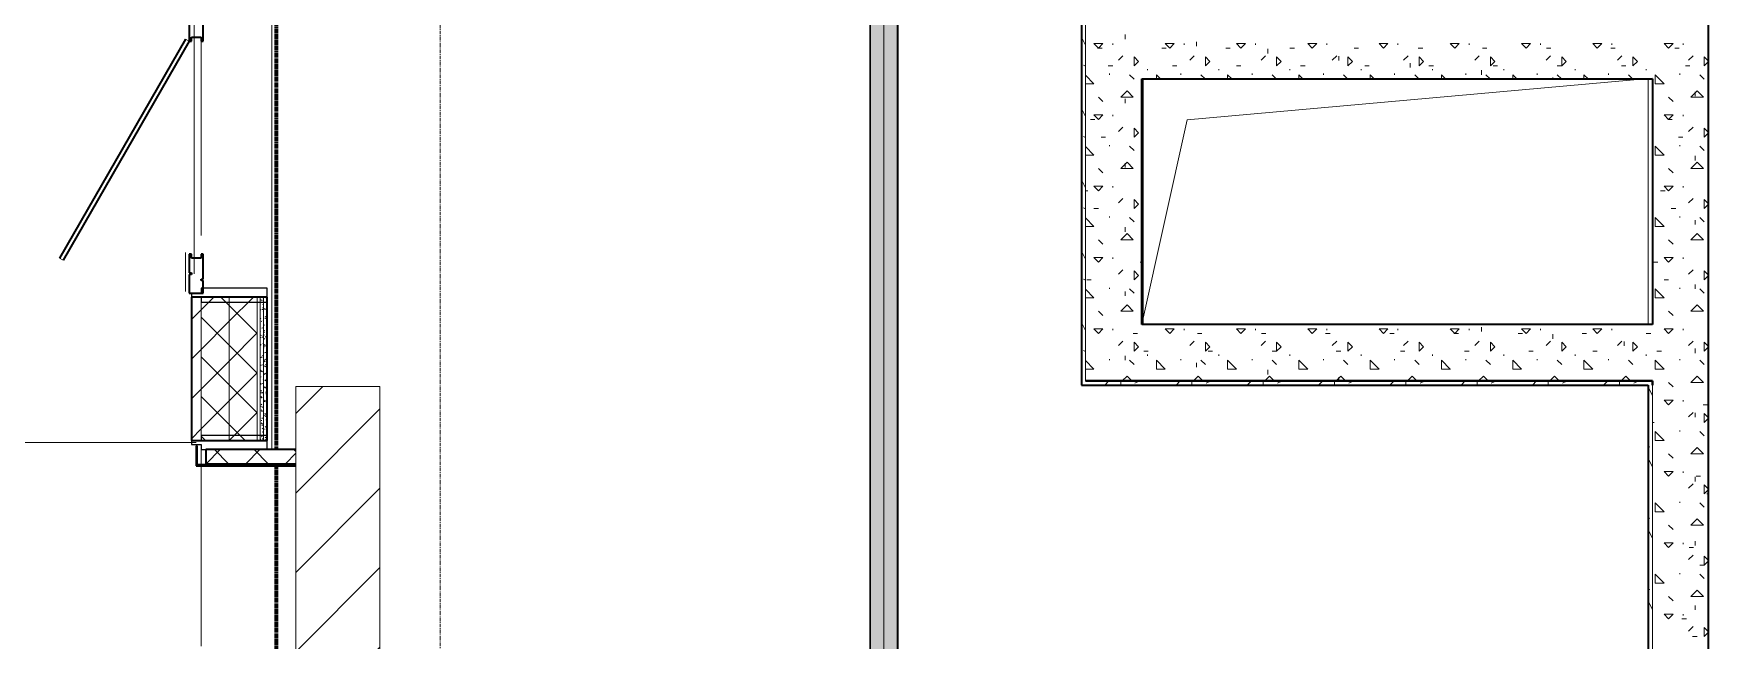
# Model space of a CAD drawing. Header units: millimetres. Extents: x -4948 to 42228, y -4856 to 69378.
# Drawn here: x -1716 to 4254, y 11988 to 14149 of the extents above; entities that cross this region are included whole.
import ezdxf

# ---------------------------------------------------------------- set-up
doc = ezdxf.new("R2010")
doc.units = ezdxf.units.MM
for name, pattern in [('Линия сетки', [22.225, 12.7, -3.175, 3.175, -3.175]), ('ххх_Штрих_ш2п1', [3, 2, -1]), ('Штрих', [6.35, 3.175, -3.175]), ('Штрих 2 х 1 мм', [3, 2, -1]), ('Штрих 3 х 1_5 мм', [4.5, 3, -1.5])]:
    doc.linetypes.add(name, pattern=pattern)
for name, color, linetype, lineweight in [('A-AREA', 32, 'Continuous', 9), ('A-DETL', 90, 'Continuous', 9), ('A-DETL-THIN', 151, 'Continuous', 13), ('A-DOOR', 31, 'Continuous', 13), ('A-FLOR', 192, 'Continuous', 13), ('A-GLAZ-CURT', 52, 'Continuous', 9), ('A-GLAZ-CURT-HDLN', 51, 'Штрих', 9), ('A-GLAZ-CWMG', 51, 'Continuous', 9), ('A-WALL', 113, 'Continuous', 13), ('A-WALL-PATT', 111, 'Continuous', 13), ('E-CABL-TRAY', 211, 'Continuous', 9), ('E-CABL-TRAY-CNTR', 211, 'Continuous', 9), ('I-WALL', 2, 'Continuous', 13), ('S-GRID', 1, 'Continuous', 30)]:
    doc.layers.add(name, color=color, linetype=linetype, lineweight=lineweight)

# ---------------------------------------------------------------- blocks, each defined once
blk = doc.blocks.new('27ELB-RD-AR-0000-BIM_rvt-1-1 этаж отм_ _0_000 лотки')
at = {"layer": 'A-DOOR', "lineweight": 9}
h = blk.add_hatch(dxfattribs=at)
h.set_pattern_fill('FP_5', color=252, angle=-90, style=0, pattern_type=2)
h.set_pattern_definition([(45, (-0.0003, -0.0002), (-141.4214, 141.4214), [])])
h.paths.add_polyline_path([(-781.1, 8892.1), (-481.1, 8892.1), (-481.1, 12892.1), (-781.1, 12892.1), (-781.1, 9616.6)], flags=0)
at = {"layer": 'A-AREA', "color": 252, "linetype": 'Штрих 3 х 1_5 мм', "lineweight": 70}
for p, q in [((-851, 15787.1), (-851, 12667.1)), ((-851, 12617.1), (-851, 12613.1)), ((-851, 12609.1), (-851, 9175.1))]:
    blk.add_line(p, q, dxfattribs=at)
at = {"layer": 'A-DETL', "color": 252}
for p, q in [((2396, 13841.4), (4053.9, 13989.1)), ((2233.9, 13114.1), (2396, 13841.4))]:
    blk.add_line(p, q, dxfattribs=at)
at = {"layer": 'A-DETL', "color": 252, "linetype": 'ххх_Штрих_ш2п1'}
blk.add_line((-1136.3, 12692.1), (-2636.3, 12692.1), dxfattribs=at)
at = {"layer": 'A-DETL-THIN', "color": 252, "lineweight": 9}
blk.add_line((-1143.8, 14193.1), (-1143.8, 13293.1), dxfattribs=at)
at = {"layer": 'A-DOOR', "color": 252, "lineweight": 9}
for p, q in [((-781.1, 8892.1), (-781.1, 12892.1)), ((-481.1, 12892.1), (-781.1, 12892.1)), ((-481.1, 12892.1), (-481.1, 8892.1))]:
    blk.add_line(p, q, dxfattribs=at)
at = {"layer": 'A-FLOR', "color": 252, "lineweight": 9}
for p, q in [((-866.3, 15787.1), (-866.3, 12667.1)), ((-1118.2, 12613.1), (-1118.2, 12667.1)), ((-1118.2, 11967.1), (-1118.2, 12609.2))]:
    blk.add_line(p, q, dxfattribs=at)
at = {"layer": 'A-GLAZ-CURT', "color": 252, "lineweight": 35}
for p, q in [((-1110.7, 14121.1), (-1110.7, 14210.1)), ((-1160.7, 14188.1), (-1160.7, 14121.1)), ((-1173.7, 14128.6), (-1623.7, 13349.2)), ((-1160.7, 14121.1), (-1610.7, 13341.7)), ((-1160.7, 14121.1), (-1153.2, 14121.1)), ((-1153.2, 14121.1), (-1153.2, 14135.1)), ((-1153.2, 14135.1), (-1118.2, 14135.1)), ((-1118.2, 14135.1), (-1118.2, 14121.1)), ((-1118.2, 14121.1), (-1110.7, 14121.1)), ((-1153.2, 13363.1), (-1160.7, 13363.1)), ((-1160.7, 13363.1), (-1160.7, 13296.1)), ((-1153.2, 13349.1), (-1153.2, 13363.1)), ((-1118.2, 13349.1), (-1153.2, 13349.1)), ((-1110.7, 13363.1), (-1118.2, 13363.1)), ((-1118.2, 13363.1), (-1118.2, 13349.1)), ((-1110.7, 13274.1), (-1110.7, 13363.1)), ((-1160.7, 13296.1), (-1152.7, 13296.1)), ((-1160.7, 13291.1), (-1160.7, 13224.1)), ((-1152.7, 13291.1), (-1160.7, 13291.1)), ((-1152.7, 13296.1), (-1152.7, 13291.1)), ((-1118.7, 13269.1), (-1118.7, 13274.1)), ((-1118.7, 13274.1), (-1110.7, 13274.1)), ((-1110.7, 13269.1), (-1118.7, 13269.1)), ((-1110.7, 13224.1), (-1110.7, 13269.1)), ((-1160.7, 13224.1), (-1110.7, 13224.1))]:
    blk.add_line(p, q, dxfattribs=at)
at = {"layer": 'A-GLAZ-CURT', "color": 252}
for p, q in [((-1173.7, 14128.6), (-1160.7, 14121.1)), ((-1610.7, 13341.7), (-1623.7, 13349.2)), ((-1174.6, 13369.1), (-1174.6, 13240.1)), ((-1174.6, 13240.1), (-1174.6, 13369.1)), ((-1174.6, 13230.1), (-1174.6, 13249.1)), ((-1174.6, 13249.1), (-1174.6, 13230.1))]:
    blk.add_line(p, q, dxfattribs=at)
at = {"layer": 'A-GLAZ-CURT-HDLN', "color": 252, "linetype": 'Штрих 2 х 1 мм'}
blk.add_line((-1118.2, 13429.7), (-1118.2, 14121.1), dxfattribs=at)
at = {"layer": 'A-GLAZ-CWMG', "color": 252, "lineweight": 25, "extrusion": (0, 0, -1)}
for p, q in [((-1118.2, 13224.1), (-1153.2, 13224.1)), ((-1153.2, 13224.1), (-1153.2, 13210.1)), ((-1153.2, 13210.1), (-1118.2, 13210.1)), ((-883.2, 13242.1), (-1118.2, 13242.1)), ((-1118.2, 13242.1), (-1118.2, 13224.1)), ((-1118.2, 13210.1), (-1118.2, 13192.1)), ((-883.2, 13192.1), (-883.2, 13242.1)), ((-1118.2, 13192.1), (-883.2, 13192.1)), ((-883.2, 12717.1), (-1118.2, 12717.1)), ((-1118.2, 12717.1), (-1118.2, 12699.1)), ((-883.2, 12667.1), (-883.2, 12717.1)), ((-1118.2, 12699.1), (-1153.2, 12699.1)), ((-1153.2, 12699.1), (-1153.2, 12685.1)), ((-1153.2, 12685.1), (-1118.2, 12685.1)), ((-1118.2, 12685.1), (-1118.2, 12667.1)), ((-1118.2, 12667.1), (-883.2, 12667.1))]:
    blk.add_line(p, q, dxfattribs=at)
at = {"layer": 'A-WALL', "color": 252, "lineweight": 9}
for p, q in [((2033.9, 14632.1), (2033.9, 12912.1)), ((2033.9, 12912.1), (2033.9, 14632.1)), ((-1118.2, 12699.1), (-1118.2, 13210.1)), ((-1018.2, 12699.1), (-1018.2, 13210.1)), ((-918.2, 12699.1), (-918.2, 13210.1)), ((-908.2, 12699.1), (-908.2, 13210.1)), ((-895.7, 12699.1), (-895.7, 13210.1)), ((4053.9, 12897.1), (4053.9, 8592.1)), ((4053.9, 8592.1), (4053.9, 12897.1))]:
    blk.add_line(p, q, dxfattribs=at)
at = {"layer": 'A-WALL', "color": 252, "lineweight": 35}
for p, q in [((-1153.2, 13210.1), (-1153.2, 12699.1)), ((-883.2, 13210.1), (-1153.2, 13210.1)), ((-883.2, 12699.1), (-883.2, 13210.1)), ((-1153.2, 12699.1), (-883.2, 12699.1)), ((-1132.3, 12680.1), (-1136.3, 12680.1)), ((-1136.3, 12680.1), (-1136.3, 12609.1)), ((-1132.3, 12613.1), (-1132.3, 12680.1)), ((-781.1, 12667.1), (-1101.3, 12667.1)), ((-1101.3, 12667.1), (-1101.3, 12617.1)), ((-1136.3, 12609.1), (-1132.3, 12609.1)), ((-781.1, 12613.1), (-1132.3, 12613.1)), ((-1132.3, 12609.1), (-781.1, 12609.1)), ((-1101.3, 12617.1), (-781.1, 12617.1))]:
    blk.add_line(p, q, dxfattribs=at)
at = {"layer": 'A-WALL-PATT', "color": 252, "linetype": 'Continuous', "lineweight": 9}
for p, q in [((2032, 14109.7), (2018.9, 14136)), ((2079.6, 14097), (2063.7, 14112.9)), ((2063.7, 14112.9), (2095.5, 14112.9)), ((2076.4, 14097), (2092.3, 14097)), ((2079.6, 14097), (2095.5, 14112.9)), ((2131.2, 14108.9), (2131.2, 14112.9)), ((2174.9, 14128.8), (2174.9, 14144.6)), ((2305.1, 14097), (2320.9, 14097)), ((2333.6, 14097), (2317.7, 14112.9)), ((2317.8, 14112.9), (2349.5, 14112.9)), ((2333.6, 14097), (2349.5, 14112.9)), ((2385.2, 14108.9), (2385.2, 14112.9)), ((2428.9, 14103.4), (2428.9, 14119.2)), ((2533.7, 14097), (2549.5, 14097)), ((2587.6, 14097), (2571.7, 14112.9)), ((2571.8, 14112.9), (2603.5, 14112.9)), ((2587.6, 14097), (2603.5, 14112.9)), ((2639.2, 14108.9), (2639.2, 14112.9)), ((2682.9, 14078), (2682.9, 14093.8)), ((2762.2, 14097), (2778.1, 14097)), ((2841.6, 14097), (2825.7, 14112.9)), ((2825.8, 14112.9), (2857.5, 14112.9)), ((2841.6, 14097), (2857.5, 14112.9)), ((2893.2, 14108.9), (2893.2, 14112.9)), ((2990.8, 14097), (3006.7, 14097)), ((3095.6, 14097), (3079.7, 14112.9)), ((3079.8, 14112.9), (3111.5, 14112.9)), ((3095.6, 14097), (3111.5, 14112.9)), ((3147.2, 14108.9), (3147.2, 14112.9)), ((3219.4, 14097), (3235.3, 14097)), ((3349.6, 14097), (3333.7, 14112.9)), ((3333.8, 14112.9), (3365.5, 14112.9)), ((3349.6, 14097), (3365.5, 14112.9)), ((3401.2, 14108.9), (3401.2, 14112.9)), ((3448.1, 14097), (3463.9, 14097)), ((3603.6, 14097), (3587.7, 14112.9)), ((3587.8, 14112.9), (3619.5, 14112.9)), ((3603.6, 14097), (3619.5, 14112.9)), ((3655.2, 14108.9), (3655.2, 14112.9)), ((3676.7, 14097), (3692.5, 14097)), ((3857.6, 14097), (3841.7, 14112.9)), ((3841.8, 14112.9), (3873.5, 14112.9)), ((3857.6, 14097), (3873.5, 14112.9)), ((3905.2, 14097), (3921.1, 14097)), ((3909.2, 14108.9), (3909.2, 14112.9)), ((4111.6, 14097), (4095.7, 14112.9)), ((4095.8, 14112.9), (4127.5, 14112.9)), ((4111.6, 14097), (4127.5, 14112.9)), ((4133.9, 14097), (4149.7, 14097)), ((4163.2, 14108.9), (4163.2, 14112.9)), ((2033.9, 14032.5), (2026, 14036.4)), ((2114.6, 14033.5), (2130.4, 14033.5)), ((2151.1, 14053.3), (2166.9, 14069.2)), ((2222.5, 14049.4), (2206.6, 14065.3)), ((2206.6, 14033.5), (2206.6, 14065.2)), ((2206.6, 14033.5), (2222.5, 14049.4)), ((2343.2, 14033.5), (2359, 14033.5)), ((2405.1, 14053.3), (2420.9, 14069.2)), ((2476.5, 14049.4), (2460.6, 14065.3)), ((2460.6, 14033.5), (2460.6, 14065.2)), ((2460.6, 14033.5), (2476.5, 14049.4)), ((2571.8, 14033.5), (2587.6, 14033.5)), ((2659.1, 14053.3), (2674.9, 14069.2)), ((2730.5, 14049.4), (2714.6, 14065.3)), ((2714.6, 14033.5), (2714.6, 14065.2)), ((2714.6, 14033.5), (2730.5, 14049.4)), ((2800.3, 14033.5), (2816.2, 14033.5)), ((2913.1, 14053.3), (2928.9, 14069.2)), ((2936.9, 14052.5), (2936.9, 14068.4)), ((2984.5, 14049.4), (2968.6, 14065.3)), ((2968.6, 14033.5), (2968.6, 14065.2)), ((2968.6, 14033.5), (2984.5, 14049.4)), ((3028.9, 14033.5), (3044.8, 14033.5)), ((3167.1, 14053.3), (3182.9, 14069.2)), ((3190.9, 14027.1), (3190.9, 14043)), ((3238.5, 14049.4), (3222.6, 14065.3)), ((3222.6, 14033.5), (3222.6, 14065.2)), ((3222.6, 14033.5), (3238.5, 14049.4)), ((3257.6, 14033.5), (3273.4, 14033.5)), ((3421.1, 14053.3), (3436.9, 14069.2)), ((3492.5, 14049.4), (3476.6, 14065.3)), ((3476.6, 14033.5), (3476.6, 14065.2)), ((3476.6, 14033.5), (3492.5, 14049.4)), ((3486.2, 14033.5), (3502, 14033.5)), ((3675.1, 14053.3), (3690.9, 14069.2)), ((3714.8, 14033.5), (3730.6, 14033.5)), ((3746.5, 14049.4), (3730.6, 14065.3)), ((3730.6, 14033.5), (3730.6, 14065.2)), ((3730.6, 14033.5), (3746.5, 14049.4)), ((3929.1, 14053.3), (3944.9, 14069.2)), ((3943.3, 14033.5), (3959.2, 14033.5)), ((4000.5, 14049.4), (3984.6, 14065.3)), ((3984.6, 14033.5), (3984.6, 14065.2)), ((3984.6, 14033.5), (4000.5, 14049.4)), ((4172, 14033.5), (4187.8, 14033.5)), ((4183.1, 14053.3), (4198.9, 14069.2)), ((4253.9, 14050), (4238.6, 14065.3)), ((4238.6, 14033.5), (4238.6, 14065.2)), ((4238.6, 14033.5), (4253.9, 14048.7)), ((2032, 13970), (2033.9, 13970)), ((2063.7, 13970), (2033.9, 13999.9)), ((2033.9, 13970), (2063.7, 13970)), ((2119.3, 14001.8), (2119.3, 14005.7)), ((2206.6, 13985.9), (2190.7, 14001.8)), ((2254.3, 14017.6), (2254.3, 14021.6)), ((2286, 13987.1), (2286, 14001.8)), ((2300.6, 13987.1), (2286, 14001.7)), ((2373.3, 14001.8), (2373.3, 14005.7)), ((2459.4, 13987.1), (2444.7, 14001.8)), ((2508.3, 14017.6), (2508.3, 14021.6)), ((2540, 13987.1), (2540, 14001.8)), ((2554.6, 13987.1), (2540, 14001.7)), ((2627.3, 14001.8), (2627.3, 14005.7)), ((2713.4, 13987.1), (2698.7, 14001.8)), ((2762.2, 14017.6), (2762.2, 14021.6)), ((2794, 13987.1), (2794, 14001.8)), ((2808.6, 13987.1), (2794, 14001.7)), ((2881.3, 14001.8), (2881.3, 14005.7)), ((2967.4, 13987.1), (2952.7, 14001.8)), ((3016.3, 14017.6), (3016.3, 14021.6)), ((3048, 13987.1), (3048, 14001.8)), ((3062.6, 13987.1), (3048, 14001.7)), ((3135.3, 14001.8), (3135.3, 14005.7)), ((3221.4, 13987.1), (3206.7, 14001.8)), ((3270.3, 14017.6), (3270.3, 14021.6)), ((3302, 13987.1), (3302, 14001.8)), ((3316.6, 13987.1), (3302, 14001.7)), ((3389.3, 14001.8), (3389.3, 14005.7)), ((3444.9, 14001.8), (3444.9, 14017.6)), ((3475.4, 13987.1), (3460.7, 14001.8)), ((3524.3, 14017.6), (3524.3, 14021.6)), ((3556, 13987.1), (3556, 14001.8)), ((3570.6, 13987.1), (3556, 14001.7)), ((3643.3, 14001.8), (3643.3, 14005.7)), ((3698.9, 13987.1), (3698.9, 13992.2)), ((3729.4, 13987.1), (3714.7, 14001.8)), ((3778.3, 14017.6), (3778.3, 14021.6)), ((3810, 13987.1), (3810, 14001.8)), ((3824.6, 13987.1), (3810, 14001.7)), ((3897.3, 14001.8), (3897.3, 14005.7)), ((3983.4, 13987.1), (3968.7, 14001.8)), ((4032.2, 14017.6), (4032.2, 14021.6)), ((4064, 13970), (4064, 14001.8)), ((4095.7, 13970), (4064, 14001.7)), ((4064, 13970), (4095.8, 13970)), ((4151.3, 14001.8), (4151.3, 14005.7)), ((4238.6, 13985.9), (4222.7, 14001.8)), ((2095.5, 13906.5), (2079.6, 13922.4)), ((2159, 13922.4), (2181.4, 13944.8)), ((2159, 13922.4), (2203.9, 13922.4)), ((2174.9, 13900.1), (2174.9, 13916)), ((2203.9, 13922.4), (2181.4, 13944.8)), ((4127.5, 13906.5), (4111.6, 13922.4)), ((4191, 13922.4), (4213.4, 13944.8)), ((4191, 13922.4), (4235.9, 13922.4)), ((4206.9, 13925.5), (4206.9, 13941.4)), ((4235.9, 13922.4), (4213.4, 13944.8)), ((2032, 13855.7), (2018.9, 13882)), ((2079.6, 13843), (2063.7, 13858.9)), ((2063.7, 13858.9), (2095.5, 13858.9)), ((2079.6, 13843), (2095.5, 13858.9)), ((2131.2, 13854.9), (2131.2, 13858.9)), ((4111.6, 13843), (4095.7, 13858.9)), ((4095.8, 13858.9), (4127.5, 13858.9)), ((4111.6, 13843), (4127.5, 13858.9)), ((4163.2, 13854.9), (4163.2, 13858.9)), ((2051.1, 13843), (2066.9, 13843)), ((2151.1, 13799.3), (2166.9, 13815.2)), ((2222.5, 13795.4), (2206.6, 13811.3)), ((2206.6, 13779.5), (2206.6, 13811.2)), ((2206.6, 13779.5), (2222.5, 13795.4)), ((4108.5, 13843), (4124.3, 13843)), ((4183.1, 13799.3), (4198.9, 13815.2)), ((4253.9, 13796), (4238.6, 13811.3)), ((4238.6, 13779.5), (4238.6, 13811.2)), ((4238.6, 13779.5), (4253.9, 13794.7)), ((2033.9, 13778.5), (2026, 13782.4)), ((2063.7, 13716), (2033.9, 13745.9)), ((2089.2, 13779.5), (2105, 13779.5)), ((2119.3, 13747.8), (2119.3, 13751.7)), ((2206.6, 13731.9), (2190.7, 13747.8)), ((4064, 13716), (4064, 13747.8)), ((4095.7, 13716), (4064, 13747.7)), ((4146.6, 13779.5), (4162.4, 13779.5)), ((4151.3, 13747.8), (4151.3, 13751.7)), ((4238.6, 13731.9), (4222.7, 13747.8)), ((2032, 13716), (2033.9, 13716)), ((2033.9, 13716), (2063.7, 13716)), ((2159, 13668.4), (2181.4, 13690.8)), ((2174.9, 13671.5), (2174.9, 13687.4)), ((2203.9, 13668.4), (2181.4, 13690.8)), ((4064, 13716), (4095.8, 13716)), ((4191, 13668.4), (4213.4, 13690.8)), ((4206.9, 13697), (4206.9, 13712.8)), ((4235.9, 13668.4), (4213.4, 13690.8)), ((2032, 13601.7), (2018.9, 13628)), ((2095.5, 13652.5), (2079.6, 13668.4)), ((2159, 13668.4), (2203.9, 13668.4)), ((4127.5, 13652.5), (4111.6, 13668.4)), ((4191, 13668.4), (4235.9, 13668.4)), ((2033.9, 13589), (2041.5, 13589)), ((2079.6, 13589), (2063.7, 13604.9)), ((2063.7, 13604.9), (2095.5, 13604.9)), ((2079.6, 13589), (2095.5, 13604.9)), ((2131.2, 13600.9), (2131.2, 13604.9)), ((2151.1, 13545.3), (2166.9, 13561.2)), ((2222.5, 13541.4), (2206.6, 13557.3)), ((2206.6, 13525.5), (2206.6, 13557.2)), ((4083.1, 13589), (4098.9, 13589)), ((4111.6, 13589), (4095.7, 13604.9)), ((4095.8, 13604.9), (4127.5, 13604.9)), ((4111.6, 13589), (4127.5, 13604.9)), ((4163.2, 13600.9), (4163.2, 13604.9)), ((4183.1, 13545.3), (4198.9, 13561.2)), ((4253.9, 13542), (4238.6, 13557.3)), ((4238.6, 13525.5), (4238.6, 13557.2)), ((2033.9, 13524.5), (2026, 13528.4)), ((2063.7, 13462), (2033.9, 13491.9)), ((2063.7, 13525.5), (2079.6, 13525.5)), ((2119.3, 13493.8), (2119.3, 13497.7)), ((2206.6, 13477.9), (2190.7, 13493.8)), ((2206.6, 13525.5), (2222.5, 13541.4)), ((4064, 13462), (4064, 13493.8)), ((4095.7, 13462), (4064, 13493.7)), ((4121.2, 13525.5), (4137, 13525.5)), ((4151.3, 13493.8), (4151.3, 13497.7)), ((4238.6, 13477.9), (4222.7, 13493.8)), ((4238.6, 13525.5), (4253.9, 13540.7)), ((2032, 13462), (2033.9, 13462)), ((2033.9, 13462), (2063.7, 13462)), ((2159, 13414.4), (2181.4, 13436.8)), ((2174.9, 13443), (2174.9, 13458.8)), ((2203.9, 13414.4), (2181.4, 13436.8)), ((4064, 13462), (4095.8, 13462)), ((4191, 13414.4), (4213.4, 13436.8)), ((4206.9, 13468.4), (4206.9, 13484.2)), ((4235.9, 13414.4), (4213.4, 13436.8)), ((2032, 13347.7), (2018.9, 13374)), ((2095.5, 13398.5), (2079.6, 13414.4)), ((2159, 13414.4), (2203.9, 13414.4)), ((4127.5, 13398.5), (4111.6, 13414.4)), ((4191, 13414.4), (4235.9, 13414.4)), ((2079.6, 13335), (2063.7, 13350.9)), ((2063.7, 13350.9), (2095.5, 13350.9)), ((2079.6, 13335), (2095.5, 13350.9)), ((2131.2, 13346.9), (2131.2, 13350.9)), ((2228.8, 13335), (2233.9, 13335)), ((4057.7, 13335), (4073.5, 13335)), ((4111.6, 13335), (4095.7, 13350.9)), ((4095.8, 13350.9), (4127.5, 13350.9)), ((4111.6, 13335), (4127.5, 13350.9)), ((4163.2, 13346.9), (4163.2, 13350.9)), ((2033.9, 13270.5), (2026, 13274.4)), ((2038.3, 13271.5), (2054.2, 13271.5)), ((2151.1, 13291.3), (2166.9, 13307.2)), ((2222.5, 13287.4), (2206.6, 13303.3)), ((2206.6, 13271.5), (2206.6, 13303.2)), ((2206.6, 13271.5), (2222.5, 13287.4)), ((4095.8, 13271.5), (4111.6, 13271.5)), ((4183.1, 13291.3), (4198.9, 13307.2)), ((4206.9, 13239.8), (4206.9, 13255.6)), ((4253.9, 13288), (4238.6, 13303.3)), ((4238.6, 13271.5), (4238.6, 13303.2)), ((4238.6, 13271.5), (4253.9, 13286.7)), ((-1118.2, 13165.4), (-1073.5, 13210.1)), ((-1018.2, 13180.4), (-1047.9, 13210.1)), ((-1018.2, 13124), (-932, 13210.1)), ((-908.2, 13202.7), (-907.7, 13202.4)), ((-905.1, 13200.8), (-902.3, 13199)), ((-903.1, 13198.4), (-899.8, 13198.9)), ((-899, 13207.1), (-896.3, 13209.1)), ((-886.7, 13207.3), (-884.4, 13205.2)), ((-886.1, 13200.7), (-883.2, 13201.1)), ((-884.4, 13205.2), (-884.4, 13205.2)), ((-884.4, 13205.2), (-883.2, 13204.1)), ((2032, 13208), (2033.9, 13208)), ((2063.7, 13208), (2033.9, 13237.9)), ((2033.9, 13208), (2063.7, 13208)), ((2119.3, 13239.8), (2119.3, 13243.7)), ((2174.9, 13214.4), (2174.9, 13230.2)), ((2206.6, 13223.9), (2190.7, 13239.8)), ((4064, 13208), (4064, 13239.8)), ((4095.7, 13208), (4064, 13239.7)), ((4064, 13208), (4095.8, 13208)), ((4151.3, 13239.8), (4151.3, 13243.7)), ((4238.6, 13223.9), (4222.7, 13239.8)), ((-1153.2, 13130.4), (-1118.2, 13165.4)), ((-1018.2, 13039), (-1118.2, 13139)), ((-918.2, 13080.4), (-1018.2, 13180.4)), ((-908.2, 13164.9), (-905.3, 13165.3)), ((-908.2, 13134.7), (-906.2, 13132.9)), ((-901.7, 13165.7), (-898.4, 13166.2)), ((-900.2, 13172.4), (-897.4, 13170.6)), ((-898.9, 13172.3), (-896.5, 13170.2)), ((-898.2, 13182.6), (-895.7, 13184.6)), ((-897.4, 13158.1), (-895.7, 13159.5)), ((-896.9, 13133.5), (-895.7, 13133.7)), ((-896.6, 13133.7), (-895.7, 13134.4)), ((-896.5, 13170.2), (-896.5, 13170.2)), ((-896.5, 13170.2), (-895.7, 13169.4)), ((-895.7, 13184.6), (-895.5, 13184.6)), ((-895.7, 13169.4), (-894.1, 13167.9)), ((-895.7, 13159.5), (-894.7, 13160.2)), ((-895.7, 13134.4), (-893.9, 13135.7)), ((-895.7, 13133.7), (-893.6, 13133.9)), ((-894.9, 13169), (-892, 13167.2)), ((-891.4, 13167.1), (-888.1, 13167.5)), ((-890, 13140.6), (-887.1, 13138.8)), ((-890, 13134.4), (-886.7, 13134.8)), ((-885.8, 13188.5), (-883.2, 13186.8)), ((-885.5, 13160.1), (-883.2, 13157.9)), ((-884.6, 13137.2), (-883.2, 13136.3)), ((2095.5, 13144.5), (2079.6, 13160.4)), ((2159, 13160.4), (2181.4, 13182.8)), ((2159, 13160.4), (2203.9, 13160.4)), ((2203.9, 13160.4), (2181.4, 13182.8)), ((4127.5, 13144.5), (4111.6, 13160.4)), ((4191, 13160.4), (4213.4, 13182.8)), ((4191, 13160.4), (4235.9, 13160.4)), ((4235.9, 13160.4), (4213.4, 13182.8)), ((-1118.2, 13024), (-1018.2, 13124)), ((-1018.2, 12982.6), (-918.2, 13082.6)), ((-908.2, 13088.6), (-907.3, 13087.8)), ((-908.2, 13076.4), (-906.2, 13075.1)), ((-904.9, 13124.8), (-902.1, 13123)), ((-902.1, 13099.9), (-898.8, 13100.4)), ((-897.6, 13125.1), (-895.7, 13123.3)), ((-897.1, 13078.5), (-895.7, 13077.1)), ((-895.8, 13109.2), (-895.7, 13109.3)), ((-895.7, 13123.3), (-895.2, 13122.8)), ((-895.7, 13109.3), (-893.1, 13111.2)), ((-895.7, 13077.1), (-894.8, 13076.3)), ((-895, 13084.7), (-892.3, 13086.8)), ((-894.8, 13076.3), (-894.8, 13076.3)), ((-894.8, 13076.3), (-892.3, 13074.1)), ((-894.6, 13093), (-891.8, 13091.2)), ((-885.2, 13102.2), (-883.2, 13102.4)), ((-885, 13113.5), (-883.2, 13111.8)), ((2032, 13093.7), (2018.9, 13120)), ((2079.6, 13081), (2063.7, 13096.9)), ((2063.7, 13096.9), (2095.5, 13096.9)), ((2079.6, 13081), (2095.5, 13096.9)), ((2131.2, 13092.9), (2131.2, 13096.9)), ((2203.4, 13081), (2219.3, 13081)), ((2333.6, 13081), (2317.7, 13096.9)), ((2317.8, 13096.9), (2349.5, 13096.9)), ((2333.6, 13081), (2349.5, 13096.9)), ((2385.2, 13092.9), (2385.2, 13096.9)), ((2432.1, 13081), (2447.9, 13081)), ((2587.6, 13081), (2571.7, 13096.9)), ((2571.8, 13096.9), (2603.5, 13096.9)), ((2587.6, 13081), (2603.5, 13096.9)), ((2639.2, 13092.9), (2639.2, 13096.9)), ((2660.7, 13081), (2676.5, 13081)), ((2841.6, 13081), (2825.7, 13096.9)), ((2825.8, 13096.9), (2857.5, 13096.9)), ((2841.6, 13081), (2857.5, 13096.9)), ((2889.2, 13081), (2905.1, 13081)), ((2893.2, 13092.9), (2893.2, 13096.9)), ((3095.6, 13081), (3079.7, 13096.9)), ((3079.8, 13096.9), (3111.5, 13096.9)), ((3095.6, 13081), (3111.5, 13096.9)), ((3117.8, 13081), (3133.7, 13081)), ((3147.2, 13092.9), (3147.2, 13096.9)), ((3349.6, 13081), (3333.7, 13096.9)), ((3333.8, 13096.9), (3365.5, 13096.9)), ((3346.4, 13081), (3362.3, 13081)), ((3349.6, 13081), (3365.5, 13096.9)), ((3401.2, 13092.9), (3401.2, 13096.9)), ((3444.9, 13087.4), (3444.9, 13103.2)), ((3575.1, 13081), (3590.9, 13081)), ((3603.6, 13081), (3587.7, 13096.9)), ((3587.8, 13096.9), (3619.5, 13096.9)), ((3603.6, 13081), (3619.5, 13096.9)), ((3655.2, 13092.9), (3655.2, 13096.9)), ((3698.9, 13062), (3698.9, 13077.8)), ((3803.7, 13081), (3819.5, 13081)), ((3857.6, 13081), (3841.7, 13096.9)), ((3841.8, 13096.9), (3873.5, 13096.9)), ((3857.6, 13081), (3873.5, 13096.9)), ((3909.2, 13092.9), (3909.2, 13096.9)), ((4032.2, 13081), (4048.1, 13081)), ((4111.6, 13081), (4095.7, 13096.9)), ((4095.8, 13096.9), (4127.5, 13096.9)), ((4111.6, 13081), (4127.5, 13096.9)), ((4163.2, 13092.9), (4163.2, 13096.9)), ((-1153.2, 12989), (-1118.2, 13024)), ((-918.2, 12939), (-1018.2, 13039)), ((-908.2, 13042.5), (-906.9, 13041.3)), ((-908.2, 13024.5), (-907.9, 13024.7)), ((-907.7, 13066.3), (-904.3, 13066.7)), ((-906.9, 13041.3), (-906.9, 13041.3)), ((-906.9, 13041.3), (-904.5, 13039.1)), ((-903.6, 13073.5), (-900.8, 13071.7)), ((-900.8, 13067.2), (-897.4, 13067.7)), ((-898.7, 13045.1), (-895.9, 13043.3)), ((-895.9, 13035), (-895.7, 13035)), ((-895.9, 13031.2), (-895.7, 13031)), ((-895.7, 13035), (-892.6, 13035.4)), ((-895.7, 13031), (-893.4, 13029)), ((-894.2, 13060.2), (-891.5, 13062.3)), ((-893.4, 13041.7), (-890.6, 13039.9)), ((-893.4, 13035.8), (-890.7, 13037.8)), ((-890.4, 13068.6), (-887.1, 13069)), ((-889, 13035.9), (-885.7, 13036.3)), ((-884.4, 13061.2), (-883.2, 13060.5)), ((-883.8, 13066.2), (-883.2, 13065.7)), ((-883.3, 13019.6), (-883.2, 13019.5)), ((2033.9, 13016.5), (2026, 13020.4)), ((2151.1, 13037.3), (2166.9, 13053.2)), ((2222.5, 13033.4), (2206.6, 13049.3)), ((2206.6, 13017.5), (2206.6, 13049.2)), ((2206.6, 13017.5), (2222.5, 13033.4)), ((2241.6, 13017.5), (2257.4, 13017.5)), ((2405.1, 13037.3), (2420.9, 13053.2)), ((2476.5, 13033.4), (2460.6, 13049.3)), ((2460.6, 13017.5), (2460.6, 13049.2)), ((2460.6, 13017.5), (2476.5, 13033.4)), ((2470.2, 13017.5), (2486, 13017.5)), ((2659.1, 13037.3), (2674.9, 13053.2)), ((2698.8, 13017.5), (2714.6, 13017.5)), ((2730.5, 13033.4), (2714.6, 13049.3)), ((2714.6, 13017.5), (2714.6, 13049.2)), ((2714.6, 13017.5), (2730.5, 13033.4)), ((2913.1, 13037.3), (2928.9, 13053.2)), ((2927.3, 13017.5), (2943.2, 13017.5)), ((2984.5, 13033.4), (2968.6, 13049.3)), ((2968.6, 13017.5), (2968.6, 13049.2)), ((2968.6, 13017.5), (2984.5, 13033.4)), ((3155.9, 13017.5), (3171.8, 13017.5)), ((3167.1, 13037.3), (3182.9, 13053.2)), ((3238.5, 13033.4), (3222.6, 13049.3)), ((3222.6, 13017.5), (3222.6, 13049.2)), ((3222.6, 13017.5), (3238.5, 13033.4)), ((3384.6, 13017.5), (3400.4, 13017.5)), ((3421.1, 13037.3), (3436.9, 13053.2)), ((3492.5, 13033.4), (3476.6, 13049.3)), ((3476.6, 13017.5), (3476.6, 13049.2)), ((3476.6, 13017.5), (3492.5, 13033.4)), ((3613.2, 13017.5), (3629, 13017.5)), ((3675.1, 13037.3), (3690.9, 13053.2)), ((3746.5, 13033.4), (3730.6, 13049.3)), ((3730.6, 13017.5), (3730.6, 13049.2)), ((3730.6, 13017.5), (3746.5, 13033.4)), ((3841.8, 13017.5), (3857.6, 13017.5)), ((3929.1, 13037.3), (3944.9, 13053.2)), ((3952.9, 13036.5), (3952.9, 13052.4)), ((4000.5, 13033.4), (3984.6, 13049.3)), ((3984.6, 13017.5), (3984.6, 13049.2)), ((3984.6, 13017.5), (4000.5, 13033.4)), ((4070.3, 13017.5), (4086.2, 13017.5)), ((4183.1, 13037.3), (4198.9, 13053.2)), ((4206.9, 13011.1), (4206.9, 13027)), ((4253.9, 13034), (4238.6, 13049.3)), ((4238.6, 13017.5), (4238.6, 13049.2)), ((4238.6, 13017.5), (4253.9, 13032.7)), ((-1018.2, 12897.6), (-1118.2, 12997.6)), ((-1118.2, 12882.6), (-1018.2, 12982.6)), ((-908.2, 12999.4), (-907.1, 13000.2)), ((-908.2, 12974.3), (-906.3, 12975.7)), ((-908, 12996.2), (-905.6, 12994)), ((-906.7, 12967.8), (-903.4, 12968.2)), ((-903.4, 12997.5), (-900.6, 12995.7)), ((-901.2, 13001.4), (-897.9, 13001.8)), ((-899.8, 12968.7), (-896.5, 12969.1)), ((-895.4, 12984.6), (-893.1, 12982.5)), ((-893.1, 12982.5), (-893.1, 12982.5)), ((-893.1, 12982.5), (-890.6, 12980.2)), ((-893.1, 12965.7), (-890.3, 12963.9)), ((-892.6, 13011.3), (-889.9, 13013.3)), ((-891.8, 12986.8), (-889.1, 12988.9)), ((-891, 12962.4), (-888.3, 12964.4)), ((-889.5, 12970.1), (-886.2, 12970.5)), ((-888.5, 13013.3), (-885.7, 13011.5)), ((-884.2, 13003.6), (-883.2, 13003.8)), ((2063.7, 12954), (2033.9, 12983.9)), ((2119.3, 12985.8), (2119.3, 12989.7)), ((2174.9, 12985.8), (2174.9, 13001.6)), ((2206.6, 12969.9), (2190.7, 12985.8)), ((2254.3, 13001.6), (2254.3, 13005.6)), ((2286, 12954), (2286, 12985.8)), ((2317.7, 12954), (2286, 12985.7)), ((2373.3, 12985.8), (2373.3, 12989.7)), ((2428.9, 12960.4), (2428.9, 12976.2)), ((2460.6, 12969.9), (2444.7, 12985.8)), ((2508.3, 13001.6), (2508.3, 13005.6)), ((2540, 12954), (2540, 12985.8)), ((2571.7, 12954), (2540, 12985.7)), ((2627.3, 12985.8), (2627.3, 12989.7)), ((2714.6, 12969.9), (2698.7, 12985.8)), ((2762.2, 13001.6), (2762.2, 13005.6)), ((2794, 12954), (2794, 12985.8)), ((2825.7, 12954), (2794, 12985.7)), ((2881.3, 12985.8), (2881.3, 12989.7)), ((2968.6, 12969.9), (2952.7, 12985.8)), ((3016.3, 13001.6), (3016.3, 13005.6)), ((3048, 12954), (3048, 12985.8)), ((3079.7, 12954), (3048, 12985.7)), ((3135.3, 12985.8), (3135.3, 12989.7)), ((3222.6, 12969.9), (3206.7, 12985.8)), ((3270.3, 13001.6), (3270.3, 13005.6)), ((3302, 12954), (3302, 12985.8)), ((3333.7, 12954), (3302, 12985.7)), ((3389.3, 12985.8), (3389.3, 12989.7)), ((3476.6, 12969.9), (3460.7, 12985.8)), ((3524.3, 13001.6), (3524.3, 13005.6)), ((3556, 12954), (3556, 12985.8)), ((3587.7, 12954), (3556, 12985.7)), ((3643.3, 12985.8), (3643.3, 12989.7)), ((3730.6, 12969.9), (3714.7, 12985.8)), ((3778.3, 13001.6), (3778.3, 13005.6)), ((3810, 12954), (3810, 12985.8)), ((3841.7, 12954), (3810, 12985.7)), ((3897.3, 12985.8), (3897.3, 12989.7)), ((3984.6, 12969.9), (3968.7, 12985.8)), ((4032.2, 13001.6), (4032.2, 13005.6)), ((4064, 12954), (4064, 12985.8)), ((4095.7, 12954), (4064, 12985.7)), ((4151.3, 12985.8), (4151.3, 12989.7)), ((4238.6, 12969.9), (4222.7, 12985.8)), ((-1018.2, 12841.1), (-918.2, 12941.1)), ((-918.2, 12797.6), (-1018.2, 12897.6)), ((-908.2, 12901.8), (-907.3, 12902)), ((-908.1, 12949.2), (-905.5, 12951.3)), ((-907.6, 12949.6), (-905.2, 12947.5)), ((-907.5, 12949.6), (-904.7, 12947.8)), ((-907.3, 12924.7), (-904.7, 12926.8)), ((-906.5, 12900.3), (-903.9, 12902.3)), ((-906.3, 12902.4), (-903.8, 12900.1)), ((-905.2, 12947.5), (-905.2, 12947.5)), ((-905.2, 12947.5), (-902.7, 12945.2)), ((-902.2, 12946.2), (-899.3, 12944.4)), ((-900.3, 12902.9), (-896.9, 12903.3)), ((-897.3, 12917.8), (-895.7, 12916.8)), ((-895.7, 12916.8), (-894.4, 12916)), ((-895, 12936.4), (-891.7, 12936.9)), ((-894.2, 12937.4), (-891.7, 12935.1)), ((-891.9, 12914.4), (-889.1, 12912.6)), ((-890.2, 12937.9), (-887.5, 12939.9)), ((-889.4, 12913.4), (-886.7, 12915.5)), ((-888.1, 12937.4), (-884.8, 12937.8)), ((-883.3, 12905.1), (-883.2, 12905.1)), ((2032, 12954), (2033.9, 12954)), ((2033.9, 12954), (2063.7, 12954)), ((2102.1, 12897.1), (2117.1, 12912.1)), ((2159, 12897.1), (2159, 12912.1)), ((2164.7, 12912.1), (2181.4, 12928.8)), ((2198.2, 12912.1), (2181.4, 12928.8)), ((2209.8, 12903.2), (2227.7, 12912.1)), ((2286, 12954), (2317.8, 12954)), ((2356.1, 12897.1), (2371.1, 12912.1)), ((2413, 12897.1), (2413, 12912.1)), ((2418.7, 12912.1), (2435.4, 12928.8)), ((2452.2, 12912.1), (2435.4, 12928.8)), ((2463.8, 12903.2), (2481.7, 12912.1)), ((2540, 12954), (2571.8, 12954)), ((2610.1, 12897.1), (2625.1, 12912.1)), ((2667, 12897.1), (2667, 12912.1)), ((2672.7, 12912.1), (2689.4, 12928.8)), ((2682.9, 12935), (2682.9, 12950.8)), ((2706.2, 12912.1), (2689.4, 12928.8)), ((2717.8, 12903.2), (2735.7, 12912.1)), ((2794, 12954), (2825.8, 12954)), ((2864.1, 12897.1), (2879.1, 12912.1)), ((2921, 12897.1), (2921, 12912.1)), ((2926.7, 12912.1), (2943.4, 12928.8)), ((2936.9, 12912.1), (2936.9, 12925.4)), ((2960.2, 12912.1), (2943.4, 12928.8)), ((2971.8, 12903.2), (2989.7, 12912.1)), ((3048, 12954), (3079.8, 12954)), ((3118.1, 12897.1), (3133.1, 12912.1)), ((3175, 12897.1), (3175, 12912.1)), ((3180.7, 12912.1), (3197.4, 12928.8)), ((3214.2, 12912.1), (3197.4, 12928.8)), ((3225.8, 12903.2), (3243.7, 12912.1)), ((3302, 12954), (3333.8, 12954)), ((3372.1, 12897.1), (3387.1, 12912.1)), ((3429, 12897.1), (3429, 12912.1)), ((3434.7, 12912.1), (3451.4, 12928.8)), ((3468.2, 12912.1), (3451.4, 12928.8)), ((3479.8, 12903.2), (3497.7, 12912.1)), ((3556, 12954), (3587.8, 12954)), ((3626.1, 12897.1), (3641.1, 12912.1)), ((3683, 12897.1), (3683, 12912.1)), ((3688.7, 12912.1), (3705.4, 12928.8)), ((3722.2, 12912.1), (3705.4, 12928.8)), ((3733.8, 12903.2), (3751.7, 12912.1)), ((3810, 12954), (3841.8, 12954)), ((3880.1, 12897.1), (3895.1, 12912.1)), ((3937, 12897.1), (3937, 12912.1)), ((3942.7, 12912.1), (3959.4, 12928.8)), ((3976.2, 12912.1), (3959.4, 12928.8)), ((3987.8, 12903.2), (4005.7, 12912.1)), ((4064, 12954), (4095.8, 12954)), ((4127.5, 12890.5), (4111.6, 12906.4)), ((4191, 12906.4), (4196.7, 12912.1)), ((4191, 12906.4), (4235.9, 12906.4)), ((4196.7, 12912.1), (4213.4, 12928.8)), ((4230.2, 12912.1), (4213.4, 12928.8)), ((4235.9, 12906.4), (4230.2, 12912.1)), ((-1153.2, 12847.6), (-1118.2, 12882.6)), ((-1018.2, 12756.1), (-1118.2, 12856.1)), ((-1118.2, 12741.1), (-1018.2, 12841.1)), ((-908.2, 12849), (-908.1, 12848.9)), ((-908.2, 12836.1), (-907.7, 12836.1)), ((-905.8, 12869.3), (-902.4, 12869.7)), ((-905.8, 12855.8), (-903.5, 12853.6)), ((-905.7, 12875.8), (-903.1, 12877.8)), ((-904.9, 12851.3), (-902.3, 12853.4)), ((-903.5, 12853.6), (-903.5, 12853.6)), ((-903.5, 12853.6), (-901, 12851.4)), ((-901.9, 12870.3), (-899.1, 12868.5)), ((-898.9, 12870.2), (-895.7, 12870.6)), ((-895.7, 12870.6), (-895.6, 12870.6)), ((-894.1, 12837.9), (-890.7, 12838.4)), ((-893.7, 12890.8), (-891.3, 12888.6)), ((-892.4, 12843.5), (-890, 12841.3)), ((-891.7, 12838.5), (-888.8, 12836.7)), ((-891.3, 12888.6), (-891.3, 12888.6)), ((-891.3, 12888.6), (-888.9, 12886.4)), ((-888.6, 12888.9), (-885.9, 12891)), ((-888.5, 12871.5), (-885.2, 12872)), ((-887.8, 12864.5), (-885.1, 12866.5)), ((-887.2, 12838.8), (-883.8, 12839.3)), ((-887, 12886), (-884.2, 12884.2)), ((-887, 12840), (-884.3, 12842)), ((4053.9, 12860), (4038.9, 12890)), ((4111.6, 12827), (4095.7, 12842.9)), ((4095.8, 12842.9), (4127.5, 12842.9)), ((4111.6, 12827), (4127.5, 12842.9)), ((4163.2, 12838.9), (4163.2, 12842.9)), ((-1018.2, 12699.7), (-918.2, 12799.7)), ((-908.2, 12803.2), (-906.3, 12803.4)), ((-906, 12822.3), (-903.2, 12820.5)), ((-904.6, 12808.5), (-902.1, 12806.3)), ((-904.1, 12826.9), (-901.5, 12828.9)), ((-903.3, 12802.4), (-900.7, 12804.4)), ((-902.5, 12777.9), (-899.9, 12780)), ((-900.7, 12818.9), (-897.9, 12817.1)), ((-899.3, 12804.4), (-896, 12804.8)), ((-895.8, 12790.5), (-895.7, 12790.5)), ((-895.7, 12790.5), (-893, 12788.7)), ((-891.9, 12796.9), (-889.6, 12794.8)), ((-890.4, 12787.1), (-887.6, 12785.3)), ((-889.6, 12794.8), (-889.6, 12794.8)), ((-889.6, 12794.8), (-887.1, 12792.5)), ((-886.2, 12815.5), (-883.5, 12817.6)), ((-885.4, 12791.1), (-883.2, 12792.8)), ((4183.1, 12783.3), (4198.9, 12799.2)), ((4206.9, 12782.6), (4206.9, 12798.4)), ((4235.4, 12827), (4251.3, 12827)), ((4253.9, 12780), (4238.6, 12795.3)), ((4238.6, 12763.5), (4238.6, 12795.2)), ((4238.6, 12763.5), (4253.9, 12778.7)), ((-1153.2, 12706.1), (-1118.2, 12741.1)), ((-961.1, 12699.1), (-1018.2, 12756.1)), ((-908.2, 12773.2), (-907.9, 12773)), ((-908.2, 12737.4), (-906.8, 12737.6)), ((-908.2, 12722.6), (-906.6, 12721.7)), ((-904.8, 12770.7), (-901.5, 12771.2)), ((-904.1, 12761.9), (-901.7, 12759.8)), ((-901.7, 12759.8), (-901.7, 12759.8)), ((-901.7, 12759.8), (-899.3, 12757.5)), ((-901.7, 12753.5), (-899.1, 12755.5)), ((-900.9, 12729), (-898.3, 12731)), ((-900.4, 12743), (-897.6, 12741.2)), ((-897.9, 12771.7), (-895.7, 12772)), ((-895.7, 12772), (-894.6, 12772.1)), ((-893.1, 12739.4), (-889.8, 12739.8)), ((-890.7, 12749.7), (-888.2, 12747.4)), ((-887.6, 12773), (-884.3, 12773.4)), ((-886.2, 12740.3), (-883.2, 12740.7)), ((-885.5, 12758.7), (-883.2, 12757.2)), ((-884.6, 12766.6), (-883.2, 12767.7)), ((-883.8, 12742.1), (-883.2, 12742.6)), ((4053.9, 12763.5), (4060.8, 12763.5)), ((4064, 12700), (4064, 12731.8)), ((4095.7, 12700), (4064, 12731.7)), ((4151.3, 12731.8), (4151.3, 12735.7)), ((4238.6, 12715.9), (4222.7, 12731.8)), ((-1102.5, 12699.1), (-1118.2, 12714.7)), ((-1100.8, 12617.1), (-1050.8, 12667.1)), ((-1020.5, 12617.1), (-1070.5, 12667.1)), ((-1018.8, 12699.1), (-1018.2, 12699.7)), ((-959.4, 12617.1), (-909.4, 12667.1)), ((-879.1, 12617.1), (-929.1, 12667.1)), ((-908.2, 12704.5), (-905.4, 12704.9)), ((-902.8, 12714.7), (-900.4, 12712.4)), ((-900.1, 12704.5), (-897.5, 12706.6)), ((-898.4, 12705.8), (-895.7, 12706.2)), ((-895.7, 12706.2), (-895.1, 12706.3)), ((-890.2, 12711.2), (-887.4, 12709.4)), ((-890.2, 12703.1), (-887.9, 12700.9)), ((-887.9, 12700.9), (-887.9, 12700.9)), ((-887.9, 12700.9), (-885.8, 12699.1)), ((-781.1, 12660.5), (-787.7, 12667.1)), ((4038.9, 12674.7), (4044.6, 12677.6)), ((4064, 12700), (4095.8, 12700)), ((4191, 12652.4), (4213.4, 12674.8)), ((4235.9, 12652.4), (4213.4, 12674.8)), ((-1108.8, 12609.1), (-1104.8, 12613.1)), ((-967.4, 12609.1), (-963.4, 12613.1)), ((-825.9, 12609.1), (-821.9, 12613.1)), ((-817.9, 12617.1), (-781.1, 12653.9)), ((4053.9, 12606), (4038.9, 12636)), ((4127.5, 12636.5), (4111.6, 12652.4)), ((4191, 12652.4), (4235.9, 12652.4)), ((4111.6, 12573), (4095.7, 12588.9)), ((4095.8, 12588.9), (4127.5, 12588.9)), ((4111.6, 12573), (4127.5, 12588.9)), ((4163.2, 12584.9), (4163.2, 12588.9)), ((4183.1, 12529.3), (4198.9, 12545.2)), ((4206.9, 12554), (4206.9, 12569.8)), ((4210.1, 12573), (4225.9, 12573)), ((4253.9, 12526), (4238.6, 12541.3)), ((4238.6, 12509.5), (4238.6, 12541.2)), ((4064, 12446), (4064, 12477.8)), ((4095.7, 12446), (4064, 12477.7)), ((4151.3, 12477.8), (4151.3, 12481.7)), ((4238.6, 12461.9), (4222.7, 12477.8)), ((4238.6, 12509.5), (4253.9, 12524.7)), ((4248.2, 12509.5), (4253.9, 12509.5)), ((4038.9, 12420.7), (4044.6, 12423.6)), ((4064, 12446), (4095.8, 12446)), ((4191, 12398.4), (4213.4, 12420.8)), ((4235.9, 12398.4), (4213.4, 12420.8)), ((4053.9, 12352), (4038.9, 12382)), ((4127.5, 12382.5), (4111.6, 12398.4)), ((4191, 12398.4), (4235.9, 12398.4)), ((4111.6, 12319), (4095.7, 12334.9)), ((4095.8, 12334.9), (4127.5, 12334.9)), ((4111.6, 12319), (4127.5, 12334.9)), ((4163.2, 12330.9), (4163.2, 12334.9)), ((4184.7, 12319), (4200.5, 12319)), ((4206.9, 12325.4), (4206.9, 12341.2)), ((4183.1, 12275.3), (4198.9, 12291.2)), ((4222.8, 12255.5), (4238.6, 12255.5)), ((4253.9, 12272), (4238.6, 12287.3)), ((4238.6, 12255.5), (4238.6, 12287.2)), ((4238.6, 12255.5), (4253.9, 12270.7)), ((4064, 12192), (4064, 12223.8)), ((4095.7, 12192), (4064, 12223.7)), ((4064, 12192), (4095.8, 12192)), ((4151.3, 12223.8), (4151.3, 12227.7)), ((4238.6, 12207.9), (4222.7, 12223.8)), ((4038.9, 12166.7), (4044.6, 12169.6)), ((4053.9, 12098), (4038.9, 12128)), ((4127.5, 12128.5), (4111.6, 12144.4)), ((4191, 12144.4), (4213.4, 12166.8)), ((4191, 12144.4), (4235.9, 12144.4)), ((4235.9, 12144.4), (4213.4, 12166.8)), ((4111.6, 12065), (4095.7, 12080.9)), ((4095.8, 12080.9), (4127.5, 12080.9)), ((4111.6, 12065), (4127.5, 12080.9)), ((4159.2, 12065), (4175.1, 12065)), ((4163.2, 12076.9), (4163.2, 12080.9)), ((4206.9, 12096.8), (4206.9, 12112.6)), ((4183.1, 12021.3), (4198.9, 12037.2)), ((4197.3, 12001.5), (4213.2, 12001.5)), ((4253.9, 12018), (4238.6, 12033.3)), ((4238.6, 12001.5), (4238.6, 12033.2)), ((4238.6, 12001.5), (4253.9, 12016.7))]:
    blk.add_line(p, q, dxfattribs=at)
at = {"layer": 'I-WALL', "color": 252, "lineweight": 35}
for p, q in [((4253.9, 12912.1), (4253.9, 19452.1)), ((2018.9, 14632.1), (2018.9, 12897.1)), ((2233.9, 13112.1), (2233.9, 13987.1)), ((2233.9, 13987.1), (4053.9, 13987.1)), ((4053.9, 13987.1), (4053.9, 13112.1)), ((4053.9, 13112.1), (2233.9, 13112.1)), ((2018.9, 12897.1), (2033.9, 12897.1)), ((2033.9, 12912.1), (2233.9, 12912.1)), ((4053.9, 12912.1), (2033.9, 12912.1)), ((2033.9, 12897.1), (4038.9, 12897.1)), ((2233.9, 12912.1), (4053.9, 12912.1)), ((4038.9, 12897.1), (4038.9, 8607.1)), ((4053.9, 12912.1), (4053.9, 12897.1)), ((4053.9, 12897.1), (4053.9, 12912.1)), ((4253.9, 4992.1), (4253.9, 12912.1))]:
    blk.add_line(p, q, dxfattribs=at)
blk = doc.blocks.new('27ELB-RD-KR2-0000-BIM_rvt-1-1 этаж отм_ _0_000 лотки')
at = {"layer": 'A-FLOR', "color": 252, "lineweight": 15}
for p, q in [((2238.7, 13112.1), (2238.7, 13987.1)), ((4038.7, 13987.1), (4038.7, 13112.1))]:
    blk.add_line(p, q, dxfattribs=at)
at = {"layer": 'S-GRID', "color": 252, "linetype": 'Линия сетки', "lineweight": 9}
blk.add_line((-266.1, -4856.4), (-266.1, 68377.9), dxfattribs=at)

msp = doc.modelspace()

# ---------------------------------------------------------------- hatches: boundary and pattern name
at = {"layer": 'E-CABL-TRAY', "lineweight": 5}
for points in [[(1265.3, 4639.7), (1267.8, 4639.7), (1267.8, 28060.7), (1265.3, 28060.7), (1265.3, 6367.5)], [(1267.8, 4639.7), (1362.8, 4639.7), (1362.8, 28060.7), (1267.8, 28060.7), (1267.8, 4826.5)], [(1362.8, 4639.7), (1365.3, 4639.7), (1365.3, 28060.7), (1362.8, 28060.7), (1362.8, 6367.5)]]:
    msp.add_hatch(color=5, dxfattribs=at).paths.add_polyline_path(points, flags=0)

# ---------------------------------------------------------------- linework, layer by layer
at = {"layer": 'E-CABL-TRAY', "color": 170}
for p, q in [((1265.3, 4639.7), (1265.3, 28060.7)), ((1267.8, 4639.7), (1267.8, 28060.7)), ((1362.8, 4639.7), (1362.8, 28060.7)), ((1365.3, 4639.7), (1365.3, 28060.7))]:
    msp.add_line(p, q, dxfattribs=at)
at = {"layer": 'E-CABL-TRAY-CNTR', "color": 170}
msp.add_line((1315.3, 4898.5), (1315.3, 27801.9), dxfattribs=at)

# ---------------------------------------------------------------- block references
at = {"lineweight": 5}
for name in ['27ELB-RD-KR2-0000-BIM_rvt-1-1 этаж отм_ _0_000 лотки', '27ELB-RD-AR-0000-BIM_rvt-1-1 этаж отм_ _0_000 лотки']:
    msp.add_blockref(name, (0, 0), dxfattribs=at)

doc.saveas('drawing.dxf')
